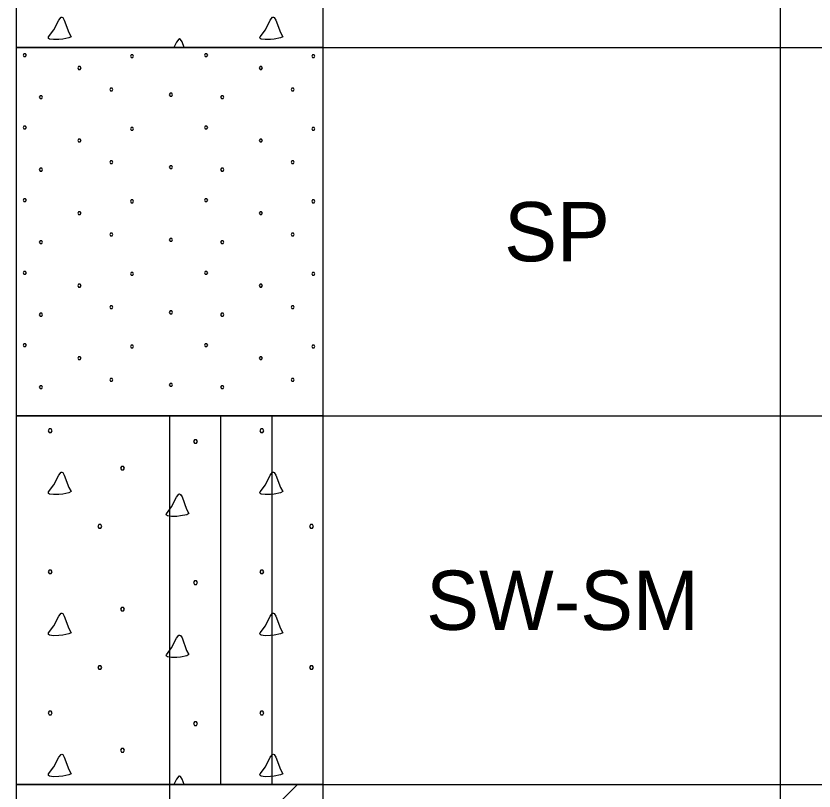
# Model space of a CAD drawing. Extents: x -894 to 866, y -476 to 714.
# Drawn here: x -745 to -650.7, y 42.8 to 134.3 of the extents above; entities that cross this region are included whole.
import ezdxf

# ---------------------------------------------------------------- set-up
doc = ezdxf.new("R2010")
doc.units = 0
doc.layers.add('14 Ramp Anno', color=7, linetype='Continuous')
doc.layers.add('57 Undefined', color=7, linetype='Continuous')

msp = doc.modelspace()

# ---------------------------------------------------------------- linework, layer by layer
at = {"layer": '14 Ramp Anno'}
msp.add_lwpolyline([(-745.016, -304.812), (2.572, -304.812), (2.572, 608.931), (-745.016, 608.931)], close=True, dxfattribs=at)
for points in [[(-654.736, 588.056), (-654.736, -304.812)], [(-745.018, 130.637), (-708.731, 130.637), (-708.731, 174.181), (-745.018, 174.181), (-745.018, 130.637)], [(-739.988, 133.852), (-739.718, 134.2), (-739.619, 134.221), (-739.523, 134.164), (-739.334, 133.867), (-738.8, 132.406), (-738.527, 131.902), (-738.776, 131.77), (-739.514, 131.617), (-739.958, 131.569), (-740.594, 131.551), (-741.062, 131.623), (-741.185, 131.701), (-741.215, 131.812), (-741.185, 131.881), (-740.561, 132.715), (-739.988, 133.852)], [(-714.986, 133.852), (-714.716, 134.2), (-714.617, 134.221), (-714.521, 134.164), (-714.332, 133.867), (-713.798, 132.406), (-713.525, 131.902), (-713.774, 131.77), (-714.512, 131.617), (-714.956, 131.569), (-715.592, 131.551), (-716.061, 131.623), (-716.184, 131.701), (-716.214, 131.812), (-716.184, 131.881), (-715.559, 132.715), (-714.986, 133.852)], [(-725.418, 131.279), (-725.607, 131.576), (-725.703, 131.633), (-725.802, 131.615), (-726.075, 131.267), (-726.39, 130.637), (-725.183, 130.637), (-725.418, 131.279)], [(-745.042, 130.637), (2.572, 130.637)], [(-745.018, 130.637), (-402.688, 130.637)], [(-745.018, 87.092), (-708.731, 87.092), (-708.731, 130.637), (-745.018, 130.637), (-745.018, 87.092)], [(-743.816, 129.728), (-743.911, 129.89), (-744.099, 129.89), (-744.194, 129.728), (-744.099, 129.566), (-743.911, 129.566), (-743.816, 129.728)], [(-731.14, 129.593), (-731.234, 129.756), (-731.422, 129.756), (-731.517, 129.593), (-731.422, 129.431), (-731.234, 129.431), (-731.14, 129.593)], [(-722.387, 129.728), (-722.481, 129.89), (-722.67, 129.89), (-722.764, 129.728), (-722.67, 129.566), (-722.481, 129.566), (-722.387, 129.728)], [(-709.71, 129.593), (-709.804, 129.756), (-709.993, 129.756), (-710.087, 129.593), (-709.993, 129.431), (-709.804, 129.431), (-709.71, 129.593)], [(-737.351, 128.203), (-737.445, 128.369), (-737.634, 128.369), (-737.728, 128.206), (-737.634, 128.041), (-737.445, 128.041), (-737.351, 128.203)], [(-715.921, 128.203), (-716.016, 128.369), (-716.204, 128.369), (-716.299, 128.206), (-716.204, 128.041), (-716.016, 128.041), (-715.921, 128.203)], [(-733.583, 125.658), (-733.678, 125.82), (-733.866, 125.82), (-733.96, 125.658), (-733.866, 125.496), (-733.678, 125.496), (-733.583, 125.658)], [(-712.154, 125.658), (-712.248, 125.82), (-712.437, 125.82), (-712.531, 125.658), (-712.437, 125.496), (-712.248, 125.496), (-712.154, 125.658)], [(-741.905, 124.769), (-742, 124.931), (-742.188, 124.931), (-742.282, 124.769), (-742.188, 124.603), (-742, 124.603), (-741.905, 124.769)], [(-726.548, 125.047), (-726.642, 125.213), (-726.831, 125.213), (-726.925, 125.047), (-726.831, 124.885), (-726.642, 124.885), (-726.548, 125.047)], [(-720.476, 124.769), (-720.57, 124.931), (-720.759, 124.931), (-720.853, 124.769), (-720.759, 124.603), (-720.57, 124.603), (-720.476, 124.769)], [(-743.816, 121.156), (-743.911, 121.319), (-744.099, 121.319), (-744.194, 121.156), (-744.099, 120.994), (-743.911, 120.994), (-743.816, 121.156)], [(-731.14, 121.022), (-731.234, 121.184), (-731.422, 121.184), (-731.517, 121.022), (-731.422, 120.859), (-731.234, 120.859), (-731.14, 121.022)], [(-722.387, 121.156), (-722.481, 121.319), (-722.67, 121.319), (-722.764, 121.156), (-722.67, 120.994), (-722.481, 120.994), (-722.387, 121.156)], [(-709.71, 121.022), (-709.804, 121.184), (-709.993, 121.184), (-710.087, 121.022), (-709.993, 120.859), (-709.804, 120.859), (-709.71, 121.022)], [(-737.351, 119.631), (-737.445, 119.797), (-737.634, 119.797), (-737.728, 119.635), (-737.634, 119.469), (-737.445, 119.469), (-737.351, 119.631)], [(-715.921, 119.631), (-716.016, 119.797), (-716.204, 119.797), (-716.299, 119.635), (-716.204, 119.469), (-716.016, 119.469), (-715.921, 119.631)], [(-733.583, 117.086), (-733.678, 117.249), (-733.866, 117.249), (-733.96, 117.086), (-733.866, 116.924), (-733.678, 116.924), (-733.583, 117.086)], [(-712.154, 117.086), (-712.248, 117.249), (-712.437, 117.249), (-712.531, 117.086), (-712.437, 116.924), (-712.248, 116.924), (-712.154, 117.086)], [(-741.905, 116.197), (-742, 116.359), (-742.188, 116.359), (-742.282, 116.197), (-742.188, 116.031), (-742, 116.031), (-741.905, 116.197)], [(-726.548, 116.476), (-726.642, 116.642), (-726.831, 116.642), (-726.925, 116.476), (-726.831, 116.313), (-726.642, 116.313), (-726.548, 116.476)], [(-720.476, 116.197), (-720.57, 116.359), (-720.759, 116.359), (-720.853, 116.197), (-720.759, 116.031), (-720.57, 116.031), (-720.476, 116.197)], [(-743.816, 112.585), (-743.911, 112.747), (-744.099, 112.747), (-744.194, 112.585), (-744.099, 112.422), (-743.911, 112.422), (-743.816, 112.585)], [(-731.14, 112.45), (-731.234, 112.612), (-731.422, 112.612), (-731.517, 112.45), (-731.422, 112.288), (-731.234, 112.288), (-731.14, 112.45)], [(-722.387, 112.585), (-722.481, 112.747), (-722.67, 112.747), (-722.764, 112.585), (-722.67, 112.422), (-722.481, 112.422), (-722.387, 112.585)], [(-709.71, 112.45), (-709.804, 112.612), (-709.993, 112.612), (-710.087, 112.45), (-709.993, 112.288), (-709.804, 112.288), (-709.71, 112.45)], [(-737.351, 111.059), (-737.445, 111.225), (-737.634, 111.225), (-737.728, 111.063), (-737.634, 110.897), (-737.445, 110.897), (-737.351, 111.059)], [(-715.921, 111.059), (-716.016, 111.225), (-716.204, 111.225), (-716.299, 111.063), (-716.204, 110.897), (-716.016, 110.897), (-715.921, 111.059)], [(-733.583, 108.515), (-733.678, 108.677), (-733.866, 108.677), (-733.96, 108.515), (-733.866, 108.352), (-733.678, 108.352), (-733.583, 108.515)], [(-712.154, 108.515), (-712.248, 108.677), (-712.437, 108.677), (-712.531, 108.515), (-712.437, 108.352), (-712.248, 108.352), (-712.154, 108.515)], [(-741.905, 107.625), (-742, 107.787), (-742.188, 107.787), (-742.282, 107.625), (-742.188, 107.459), (-742, 107.459), (-741.905, 107.625)], [(-726.548, 107.904), (-726.642, 108.07), (-726.831, 108.07), (-726.925, 107.904), (-726.831, 107.742), (-726.642, 107.742), (-726.548, 107.904)], [(-720.476, 107.625), (-720.57, 107.787), (-720.759, 107.787), (-720.853, 107.625), (-720.759, 107.459), (-720.57, 107.459), (-720.476, 107.625)], [(-743.816, 104.013), (-743.911, 104.175), (-744.099, 104.175), (-744.194, 104.013), (-744.099, 103.851), (-743.911, 103.851), (-743.816, 104.013)], [(-731.14, 103.878), (-731.234, 104.04), (-731.422, 104.04), (-731.517, 103.878), (-731.422, 103.716), (-731.234, 103.716), (-731.14, 103.878)], [(-722.387, 104.013), (-722.481, 104.175), (-722.67, 104.175), (-722.764, 104.013), (-722.67, 103.851), (-722.481, 103.851), (-722.387, 104.013)], [(-709.71, 103.878), (-709.804, 104.04), (-709.993, 104.04), (-710.087, 103.878), (-709.993, 103.716), (-709.804, 103.716), (-709.71, 103.878)], [(-737.351, 102.487), (-737.445, 102.653), (-737.634, 102.653), (-737.728, 102.491), (-737.634, 102.325), (-737.445, 102.325), (-737.351, 102.487)], [(-715.921, 102.487), (-716.016, 102.653), (-716.204, 102.653), (-716.299, 102.491), (-716.204, 102.325), (-716.016, 102.325), (-715.921, 102.487)], [(-733.583, 99.943), (-733.678, 100.105), (-733.866, 100.105), (-733.96, 99.943), (-733.866, 99.781), (-733.678, 99.781), (-733.583, 99.943)], [(-712.154, 99.943), (-712.248, 100.105), (-712.437, 100.105), (-712.531, 99.943), (-712.437, 99.781), (-712.248, 99.781), (-712.154, 99.943)], [(-741.905, 99.053), (-742, 99.215), (-742.188, 99.215), (-742.282, 99.053), (-742.188, 98.887), (-742, 98.887), (-741.905, 99.053)], [(-726.548, 99.332), (-726.642, 99.498), (-726.831, 99.498), (-726.925, 99.332), (-726.831, 99.17), (-726.642, 99.17), (-726.548, 99.332)], [(-720.476, 99.053), (-720.57, 99.215), (-720.759, 99.215), (-720.853, 99.053), (-720.759, 98.887), (-720.57, 98.887), (-720.476, 99.053)], [(-743.816, 95.441), (-743.911, 95.603), (-744.099, 95.603), (-744.194, 95.441), (-744.099, 95.279), (-743.911, 95.279), (-743.816, 95.441)], [(-731.14, 95.306), (-731.234, 95.468), (-731.422, 95.468), (-731.517, 95.306), (-731.422, 95.144), (-731.234, 95.144), (-731.14, 95.306)], [(-722.387, 95.441), (-722.481, 95.603), (-722.67, 95.603), (-722.764, 95.441), (-722.67, 95.279), (-722.481, 95.279), (-722.387, 95.441)], [(-709.71, 95.306), (-709.804, 95.468), (-709.993, 95.468), (-710.087, 95.306), (-709.993, 95.144), (-709.804, 95.144), (-709.71, 95.306)], [(-737.351, 93.915), (-737.445, 94.081), (-737.634, 94.081), (-737.728, 93.919), (-737.634, 93.753), (-737.445, 93.753), (-737.351, 93.915)], [(-715.921, 93.915), (-716.016, 94.081), (-716.204, 94.081), (-716.299, 93.919), (-716.204, 93.753), (-716.016, 93.753), (-715.921, 93.915)], [(-733.583, 91.371), (-733.678, 91.533), (-733.866, 91.533), (-733.96, 91.371), (-733.866, 91.209), (-733.678, 91.209), (-733.583, 91.371)], [(-712.154, 91.371), (-712.248, 91.533), (-712.437, 91.533), (-712.531, 91.371), (-712.437, 91.209), (-712.248, 91.209), (-712.154, 91.371)], [(-741.905, 90.481), (-742, 90.643), (-742.188, 90.643), (-742.282, 90.481), (-742.188, 90.315), (-742, 90.315), (-741.905, 90.481)], [(-726.548, 90.76), (-726.642, 90.926), (-726.831, 90.926), (-726.925, 90.76), (-726.831, 90.598), (-726.642, 90.598), (-726.548, 90.76)], [(-720.476, 90.481), (-720.57, 90.643), (-720.759, 90.643), (-720.853, 90.481), (-720.759, 90.315), (-720.57, 90.315), (-720.476, 90.481)], [(-745.018, 43.547), (-708.731, 43.547), (-708.731, 87.092), (-745.018, 87.092), (-745.018, 43.547)], [(-745.018, 43.547), (-708.731, 43.547), (-708.731, 87.092), (-745.018, 87.092), (-745.018, 43.547)], [(-745.018, 87.092), (-372.904, 87.092)], [(-726.875, 43.547), (-726.875, 87.092)], [(-726.875, 43.547), (-726.875, 87.092)], [(-720.827, 43.547), (-720.827, 87.092)], [(-720.827, 43.547), (-720.827, 87.092)], [(-714.779, 43.547), (-714.779, 87.092)], [(-714.779, 43.547), (-714.779, 87.092)], [(-740.755, 85.344), (-740.875, 85.55), (-741.115, 85.55), (-741.235, 85.344), (-741.115, 85.132), (-740.875, 85.132), (-740.755, 85.344)], [(-740.755, 85.344), (-740.875, 85.55), (-741.115, 85.55), (-741.235, 85.344), (-741.115, 85.132), (-740.875, 85.132), (-740.755, 85.344)], [(-715.754, 85.344), (-715.874, 85.55), (-716.114, 85.55), (-716.234, 85.344), (-716.114, 85.132), (-715.874, 85.132), (-715.754, 85.344)], [(-715.754, 85.344), (-715.874, 85.55), (-716.114, 85.55), (-716.234, 85.344), (-716.114, 85.132), (-715.874, 85.132), (-715.754, 85.344)], [(-723.589, 84.071), (-723.709, 84.278), (-723.949, 84.278), (-724.069, 84.071), (-723.949, 83.86), (-723.709, 83.86), (-723.589, 84.071)], [(-723.589, 84.071), (-723.709, 84.278), (-723.949, 84.278), (-724.069, 84.071), (-723.949, 83.86), (-723.709, 83.86), (-723.589, 84.071)], [(-732.218, 80.926), (-732.338, 81.138), (-732.578, 81.138), (-732.698, 80.926), (-732.578, 80.72), (-732.338, 80.72), (-732.218, 80.926)], [(-732.218, 80.926), (-732.338, 81.138), (-732.578, 81.138), (-732.698, 80.926), (-732.578, 80.72), (-732.338, 80.72), (-732.218, 80.926)], [(-739.988, 80.098), (-739.718, 80.446), (-739.619, 80.467), (-739.523, 80.41), (-739.334, 80.113), (-738.8, 78.652), (-738.527, 78.148), (-738.776, 78.016), (-739.514, 77.863), (-739.958, 77.815), (-740.594, 77.797), (-741.062, 77.869), (-741.185, 77.947), (-741.215, 78.058), (-741.185, 78.127), (-740.561, 78.961), (-739.988, 80.098)], [(-739.988, 80.098), (-739.718, 80.446), (-739.619, 80.467), (-739.523, 80.41), (-739.334, 80.113), (-738.8, 78.652), (-738.527, 78.148), (-738.776, 78.016), (-739.514, 77.863), (-739.958, 77.815), (-740.594, 77.797), (-741.062, 77.869), (-741.185, 77.947), (-741.215, 78.058), (-741.185, 78.127), (-740.561, 78.961), (-739.988, 80.098)], [(-714.986, 80.098), (-714.716, 80.446), (-714.617, 80.467), (-714.521, 80.41), (-714.332, 80.113), (-713.798, 78.652), (-713.525, 78.148), (-713.774, 78.016), (-714.512, 77.863), (-714.956, 77.815), (-715.592, 77.797), (-716.061, 77.869), (-716.184, 77.947), (-716.214, 78.058), (-716.184, 78.127), (-715.559, 78.961), (-714.986, 80.098)], [(-714.986, 80.098), (-714.716, 80.446), (-714.617, 80.467), (-714.521, 80.41), (-714.332, 80.113), (-713.798, 78.652), (-713.525, 78.148), (-713.774, 78.016), (-714.512, 77.863), (-714.956, 77.815), (-715.592, 77.797), (-716.061, 77.869), (-716.184, 77.947), (-716.214, 78.058), (-716.184, 78.127), (-715.559, 78.961), (-714.986, 80.098)], [(-726.075, 77.512), (-725.802, 77.86), (-725.703, 77.878), (-725.607, 77.821), (-725.418, 77.524), (-724.884, 76.063), (-724.611, 75.562), (-724.86, 75.427), (-725.601, 75.277), (-726.042, 75.226), (-726.678, 75.211), (-727.146, 75.283), (-727.272, 75.361), (-727.299, 75.469), (-727.269, 75.538), (-726.645, 76.372), (-726.075, 77.512)], [(-726.075, 77.512), (-725.802, 77.86), (-725.703, 77.878), (-725.607, 77.821), (-725.418, 77.524), (-724.884, 76.063), (-724.611, 75.562), (-724.86, 75.427), (-725.601, 75.277), (-726.042, 75.226), (-726.678, 75.211), (-727.146, 75.283), (-727.272, 75.361), (-727.299, 75.469), (-727.269, 75.538), (-726.645, 76.372), (-726.075, 77.512)], [(-734.89, 74.035), (-735.01, 74.247), (-735.25, 74.247), (-735.37, 74.035), (-735.25, 73.829), (-735.01, 73.829), (-734.89, 74.035)], [(-734.89, 74.035), (-735.01, 74.247), (-735.25, 74.247), (-735.37, 74.035), (-735.25, 73.829), (-735.01, 73.829), (-734.89, 74.035)], [(-709.889, 74.035), (-710.009, 74.247), (-710.249, 74.247), (-710.369, 74.035), (-710.249, 73.829), (-710.009, 73.829), (-709.889, 74.035)], [(-709.889, 74.035), (-710.009, 74.247), (-710.249, 74.247), (-710.369, 74.035), (-710.249, 73.829), (-710.009, 73.829), (-709.889, 74.035)], [(-740.755, 68.676), (-740.875, 68.883), (-741.115, 68.883), (-741.235, 68.676), (-741.115, 68.465), (-740.875, 68.465), (-740.755, 68.676)], [(-740.755, 68.676), (-740.875, 68.883), (-741.115, 68.883), (-741.235, 68.676), (-741.115, 68.465), (-740.875, 68.465), (-740.755, 68.676)], [(-715.754, 68.676), (-715.874, 68.883), (-716.114, 68.883), (-716.234, 68.676), (-716.114, 68.465), (-715.874, 68.465), (-715.754, 68.676)], [(-715.754, 68.676), (-715.874, 68.883), (-716.114, 68.883), (-716.234, 68.676), (-716.114, 68.465), (-715.874, 68.465), (-715.754, 68.676)], [(-723.589, 67.404), (-723.709, 67.61), (-723.949, 67.61), (-724.069, 67.404), (-723.949, 67.193), (-723.709, 67.193), (-723.589, 67.404)], [(-723.589, 67.404), (-723.709, 67.61), (-723.949, 67.61), (-724.069, 67.404), (-723.949, 67.193), (-723.709, 67.193), (-723.589, 67.404)], [(-732.218, 64.259), (-732.338, 64.47), (-732.578, 64.47), (-732.698, 64.259), (-732.578, 64.053), (-732.338, 64.053), (-732.218, 64.259)], [(-732.218, 64.259), (-732.338, 64.47), (-732.578, 64.47), (-732.698, 64.259), (-732.578, 64.053), (-732.338, 64.053), (-732.218, 64.259)], [(-739.988, 63.43), (-739.718, 63.778), (-739.619, 63.799), (-739.523, 63.742), (-739.334, 63.445), (-738.8, 61.984), (-738.527, 61.48), (-738.776, 61.348), (-739.514, 61.195), (-739.958, 61.147), (-740.594, 61.129), (-741.062, 61.201), (-741.185, 61.279), (-741.215, 61.39), (-741.185, 61.459), (-740.561, 62.293), (-739.988, 63.43)], [(-739.988, 63.43), (-739.718, 63.778), (-739.619, 63.799), (-739.523, 63.742), (-739.334, 63.445), (-738.8, 61.984), (-738.527, 61.48), (-738.776, 61.348), (-739.514, 61.195), (-739.958, 61.147), (-740.594, 61.129), (-741.062, 61.201), (-741.185, 61.279), (-741.215, 61.39), (-741.185, 61.459), (-740.561, 62.293), (-739.988, 63.43)], [(-714.986, 63.43), (-714.716, 63.778), (-714.617, 63.799), (-714.521, 63.742), (-714.332, 63.445), (-713.798, 61.984), (-713.525, 61.48), (-713.774, 61.348), (-714.512, 61.195), (-714.956, 61.147), (-715.592, 61.129), (-716.061, 61.201), (-716.184, 61.279), (-716.214, 61.39), (-716.184, 61.459), (-715.559, 62.293), (-714.986, 63.43)], [(-714.986, 63.43), (-714.716, 63.778), (-714.617, 63.799), (-714.521, 63.742), (-714.332, 63.445), (-713.798, 61.984), (-713.525, 61.48), (-713.774, 61.348), (-714.512, 61.195), (-714.956, 61.147), (-715.592, 61.129), (-716.061, 61.201), (-716.184, 61.279), (-716.214, 61.39), (-716.184, 61.459), (-715.559, 62.293), (-714.986, 63.43)], [(-726.075, 60.845), (-725.802, 61.193), (-725.703, 61.211), (-725.607, 61.154), (-725.418, 60.857), (-724.884, 59.396), (-724.611, 58.895), (-724.86, 58.76), (-725.601, 58.61), (-726.042, 58.559), (-726.678, 58.544), (-727.146, 58.616), (-727.272, 58.694), (-727.299, 58.802), (-727.269, 58.871), (-726.645, 59.705), (-726.075, 60.845)], [(-726.075, 60.845), (-725.802, 61.193), (-725.703, 61.211), (-725.607, 61.154), (-725.418, 60.857), (-724.884, 59.396), (-724.611, 58.895), (-724.86, 58.76), (-725.601, 58.61), (-726.042, 58.559), (-726.678, 58.544), (-727.146, 58.616), (-727.272, 58.694), (-727.299, 58.802), (-727.269, 58.871), (-726.645, 59.705), (-726.075, 60.845)], [(-734.89, 57.368), (-735.01, 57.579), (-735.25, 57.579), (-735.37, 57.368), (-735.25, 57.162), (-735.01, 57.162), (-734.89, 57.368)], [(-734.89, 57.368), (-735.01, 57.579), (-735.25, 57.579), (-735.37, 57.368), (-735.25, 57.162), (-735.01, 57.162), (-734.89, 57.368)], [(-709.889, 57.368), (-710.009, 57.579), (-710.249, 57.579), (-710.369, 57.368), (-710.249, 57.162), (-710.009, 57.162), (-709.889, 57.368)], [(-709.889, 57.368), (-710.009, 57.579), (-710.249, 57.579), (-710.369, 57.368), (-710.249, 57.162), (-710.009, 57.162), (-709.889, 57.368)], [(-740.755, 52.009), (-740.875, 52.215), (-741.115, 52.215), (-741.235, 52.009), (-741.115, 51.797), (-740.875, 51.797), (-740.755, 52.009)], [(-740.755, 52.009), (-740.875, 52.215), (-741.115, 52.215), (-741.235, 52.009), (-741.115, 51.797), (-740.875, 51.797), (-740.755, 52.009)], [(-715.754, 52.009), (-715.874, 52.215), (-716.114, 52.215), (-716.234, 52.009), (-716.114, 51.797), (-715.874, 51.797), (-715.754, 52.009)], [(-715.754, 52.009), (-715.874, 52.215), (-716.114, 52.215), (-716.234, 52.009), (-716.114, 51.797), (-715.874, 51.797), (-715.754, 52.009)], [(-723.589, 50.736), (-723.709, 50.943), (-723.949, 50.943), (-724.069, 50.736), (-723.949, 50.525), (-723.709, 50.525), (-723.589, 50.736)], [(-723.589, 50.736), (-723.709, 50.943), (-723.949, 50.943), (-724.069, 50.736), (-723.949, 50.525), (-723.709, 50.525), (-723.589, 50.736)], [(-732.218, 47.592), (-732.338, 47.803), (-732.578, 47.803), (-732.698, 47.592), (-732.578, 47.385), (-732.338, 47.385), (-732.218, 47.592)], [(-732.218, 47.592), (-732.338, 47.803), (-732.578, 47.803), (-732.698, 47.592), (-732.578, 47.385), (-732.338, 47.385), (-732.218, 47.592)], [(-739.988, 46.763), (-739.718, 47.111), (-739.619, 47.132), (-739.523, 47.075), (-739.334, 46.778), (-738.8, 45.317), (-738.527, 44.813), (-738.776, 44.681), (-739.514, 44.528), (-739.958, 44.48), (-740.594, 44.462), (-741.062, 44.534), (-741.185, 44.612), (-741.215, 44.723), (-741.185, 44.792), (-740.561, 45.626), (-739.988, 46.763)], [(-739.988, 46.763), (-739.718, 47.111), (-739.619, 47.132), (-739.523, 47.075), (-739.334, 46.778), (-738.8, 45.317), (-738.527, 44.813), (-738.776, 44.681), (-739.514, 44.528), (-739.958, 44.48), (-740.594, 44.462), (-741.062, 44.534), (-741.185, 44.612), (-741.215, 44.723), (-741.185, 44.792), (-740.561, 45.626), (-739.988, 46.763)], [(-714.986, 46.763), (-714.716, 47.111), (-714.617, 47.132), (-714.521, 47.075), (-714.332, 46.778), (-713.798, 45.317), (-713.525, 44.813), (-713.774, 44.681), (-714.512, 44.528), (-714.956, 44.48), (-715.592, 44.462), (-716.061, 44.534), (-716.184, 44.612), (-716.214, 44.723), (-716.184, 44.792), (-715.559, 45.626), (-714.986, 46.763)], [(-714.986, 46.763), (-714.716, 47.111), (-714.617, 47.132), (-714.521, 47.075), (-714.332, 46.778), (-713.798, 45.317), (-713.525, 44.813), (-713.774, 44.681), (-714.512, 44.528), (-714.956, 44.48), (-715.592, 44.462), (-716.061, 44.534), (-716.184, 44.612), (-716.214, 44.723), (-716.184, 44.792), (-715.559, 45.626), (-714.986, 46.763)], [(-725.418, 44.19), (-725.607, 44.487), (-725.703, 44.544), (-725.802, 44.526), (-726.075, 44.178), (-726.39, 43.547), (-725.183, 43.547), (-725.418, 44.19)], [(-725.418, 44.19), (-725.607, 44.487), (-725.703, 44.544), (-725.802, 44.526), (-726.075, 44.178), (-726.39, 43.547), (-725.183, 43.547), (-725.418, 44.19)], [(-745.042, 43.547), (2.572, 43.547)], [(-745.018, 0.002), (-708.731, 0.002), (-708.731, 43.547), (-745.018, 43.547), (-745.018, 0.002)], [(-745.018, 43.547), (-402.688, 43.547)], [(-745.018, 0.002), (-708.731, 0.002), (-708.731, 43.547), (-745.018, 43.547), (-745.018, 0.002)], [(-726.875, 28.427), (-711.755, 43.547)], [(-726.875, 0.002), (-726.875, 43.547)], [(-726.875, 28.427), (-711.755, 43.547)], [(-726.875, 0.002), (-726.875, 43.547)]]:
    msp.add_lwpolyline(points, dxfattribs=at)

# ---------------------------------------------------------------- texts
at = {"layer": '57 Undefined'}
for s, p in [('SP', (-687.353, 105.364)), ('SW-SM', (-696.57, 61.819))]:
    msp.add_text(s, height=7, dxfattribs=at).set_placement(p)

doc.saveas('drawing.dxf')
